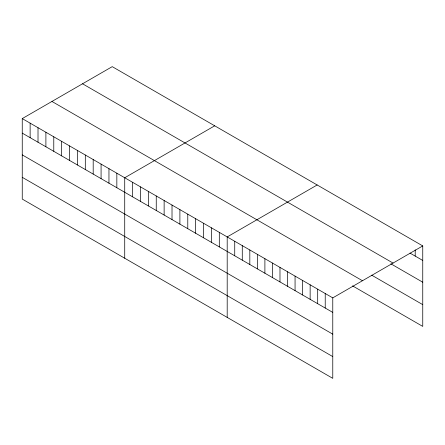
<?xml version="1.0" encoding="UTF-8"?>
<svg xmlns="http://www.w3.org/2000/svg" width="445" height="445" viewBox="0 0 445 445"><rect width="100%" height="100%" fill="white"/><g stroke="black" fill="none" stroke-linecap="round" stroke-linejoin="round"><path stroke-width="0.67" d="M22.25 118.598L332.771 297.877L332.771 378.35L22.25 199.076L22.25 118.598L112.229 66.65L422.75 245.924L422.75 326.402L352.557 285.874M214.701 125.813L124.722 177.761L124.722 258.233M317.174 184.97L227.195 236.924L227.195 317.396M332.771 297.877L422.75 245.924M409.99 253.083L422.75 260.447M82.536 83.793L393.057 263.067M390.844 263.796L422.75 282.213M371.703 275.166L422.75 304.636M51.943 101.454L362.464 280.734M22.25 133.122L332.771 312.401M22.25 154.888L332.771 334.162M22.25 177.31L332.771 356.59M415.207 249.873L415.207 256.098M325.228 293.522L325.228 308.046M317.685 289.167L317.685 303.69M310.143 284.817L310.143 299.34M302.606 280.461L302.606 294.985M295.063 276.106L295.063 290.63M287.52 271.75L287.52 286.28M279.983 267.401L279.983 281.924M272.44 263.045L272.44 277.569M264.897 258.69L264.897 273.213M257.355 254.34L257.355 268.863M249.817 249.984L249.817 264.508M242.275 245.629L242.275 260.153M234.732 241.273L234.732 255.803M219.307 232.373L219.307 246.897M211.425 227.818L211.425 242.347M203.543 223.268L203.543 237.791M195.661 218.718L195.661 233.241M187.779 214.167L187.779 228.691M179.897 209.617L179.897 224.141M172.015 205.067L172.015 219.591M164.133 200.517L164.133 215.041M156.251 195.967L156.251 210.491M148.369 191.411L148.369 205.935M140.487 186.861L140.487 201.385M132.604 182.311L132.604 196.835M116.84 173.211L116.84 187.734M108.958 168.661L108.958 183.184M101.076 164.11L101.076 178.634M93.194 159.555L93.194 174.084M85.307 155.005L85.307 169.528M77.424 150.455L77.424 164.978M69.542 145.904L69.542 160.428M61.66 141.354L61.66 155.878M53.778 136.804L53.778 151.328M45.896 132.254L45.896 146.778M38.014 127.704L38.014 142.228M30.132 123.148L30.132 137.677"/></g></svg>
